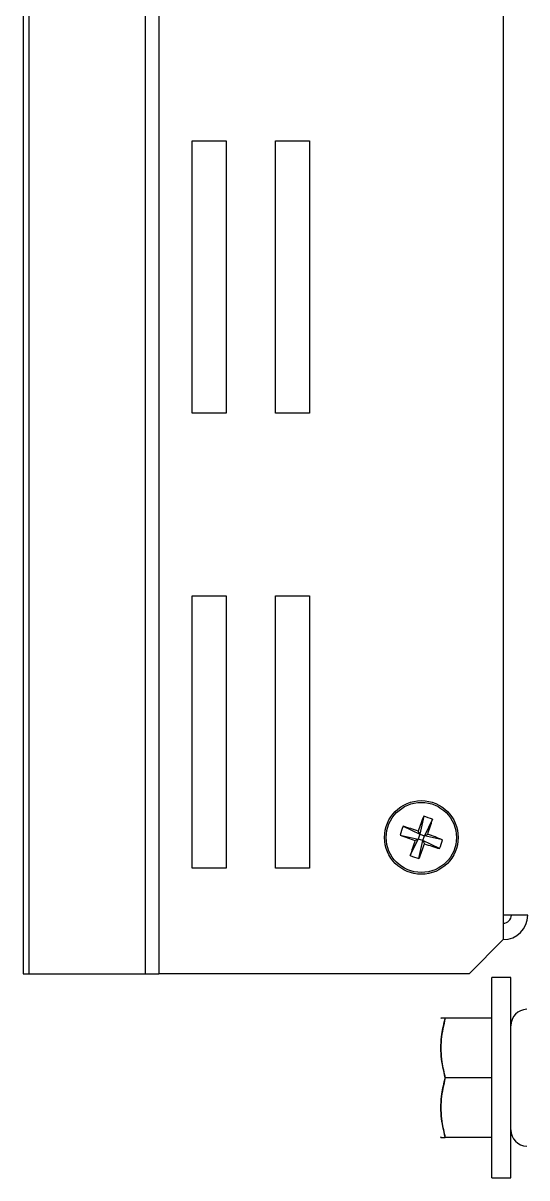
# Model space of a CAD drawing. Extents: x 9.3 to 87.2, y 0.6 to 68.8.
# Drawn here: x 74.446 to 76.293, y 26.298 to 30.536 of the extents above; entities that cross this region are included whole.
import ezdxf

# ---------------------------------------------------------------- set-up
doc = ezdxf.new("R2010")
doc.units = 0
doc.header["$MEASUREMENT"] = 0
doc.layers.add('OBJECT', color=7, linetype='CONTINUOUS')

msp = doc.modelspace()

# ---------------------------------------------------------------- linework, layer by layer
at = {"layer": 'OBJECT'}
for p, q in [((74.4459, 33.8222), (74.4459, 27.0472)), ((74.4664, 33.8222), (74.4664, 27.0472)), ((74.8938, 33.8222), (74.8938, 27.0472)), ((74.9433, 33.8222), (74.9433, 27.0472)), ((76.2059, 33.6972), (76.2059, 27.1722)), ((75.0659, 30.1042), (75.1909, 30.1042)), ((75.0659, 29.1042), (75.0659, 30.1042)), ((75.1909, 30.1042), (75.1909, 29.1042)), ((75.3709, 30.1042), (75.4959, 30.1042)), ((75.3709, 29.1042), (75.3709, 30.1042)), ((75.4959, 30.1042), (75.4959, 29.1042)), ((75.1909, 29.1042), (75.0659, 29.1042)), ((75.4959, 29.1042), (75.3709, 29.1042)), ((75.0659, 28.4342), (75.1909, 28.4342)), ((75.0659, 27.4342), (75.0659, 28.4342)), ((75.1909, 28.4342), (75.1909, 27.4342)), ((75.3709, 28.4342), (75.4959, 28.4342)), ((75.3709, 27.4342), (75.3709, 28.4342)), ((75.4959, 28.4342), (75.4959, 27.4342)), ((75.9145, 27.6249), (75.9001, 27.5589)), ((75.9469, 27.6138), (75.9176, 27.5529)), ((75.8282, 27.5558), (75.8941, 27.5414)), ((75.8393, 27.5882), (75.9001, 27.5589)), ((75.9001, 27.5589), (75.8941, 27.5414)), ((75.9001, 27.5589), (75.8945, 27.5705)), ((75.9001, 27.5589), (75.9176, 27.5529)), ((75.9116, 27.5354), (75.9176, 27.5529)), ((75.9292, 27.5586), (75.9176, 27.5529)), ((75.9836, 27.5386), (75.9176, 27.5529)), ((75.8649, 27.4806), (75.8941, 27.5414)), ((75.8826, 27.5358), (75.8941, 27.5414)), ((75.9116, 27.5354), (75.8941, 27.5414)), ((75.8973, 27.4695), (75.9116, 27.5354)), ((75.9116, 27.5354), (75.9173, 27.5239)), ((75.9725, 27.5062), (75.9116, 27.5354)), ((75.1909, 27.4342), (75.0659, 27.4342)), ((75.4959, 27.4342), (75.3709, 27.4342)), ((76.2959, 27.2622), (76.2059, 27.2622)), ((76.0809, 27.0472), (76.2059, 27.1722)), ((74.4459, 27.0472), (74.4664, 27.0472)), ((74.4664, 27.0472), (74.8938, 27.0472)), ((74.8938, 27.0472), (74.9433, 27.0472)), ((76.0809, 27.0472), (74.9433, 27.0472)), ((76.2339, 27.0327), (76.1639, 27.0327)), ((76.1639, 26.2977), (76.1639, 27.0327)), ((76.2339, 26.2977), (76.2339, 27.0327)), ((76.1639, 26.8839), (75.9934, 26.8839)), ((76.1639, 26.6652), (75.9934, 26.6652)), ((75.9759, 26.4502), (75.9776, 26.4464)), ((76.1639, 26.4464), (75.9934, 26.4464)), ((76.1639, 26.2977), (76.2339, 26.2977))]:
    msp.add_line(p, q, dxfattribs=at)
for radius in [0.135, 0.1287]:
    msp.add_circle((75.9059, 27.5472), radius, dxfattribs=at)
for centre, radius, start, end in [((77.9068, 26.8617), 2.1334, 159.0405, 160.5963), ((75.824, 27.3089), 0.3287, 68.0494, 74.0212), ((73.9091, 28.2355), 2.1305, 341.4735, 343.0315), ((76.1445, 27.4652), 0.3291, 158.0526, 164.0179), ((76.5914, 29.5482), 2.1336, 249.0406, 250.5964), ((75.2172, 25.5493), 2.1317, 71.4738, 73.0309), ((75.2211, 25.5481), 2.1316, 69.0397, 70.5969), ((77.9064, 26.8576), 2.1344, 161.4744, 163.0295), ((73.9052, 28.2326), 2.1333, 339.0405, 340.5964), ((76.5947, 29.5453), 2.1319, 251.4737, 253.0306), ((75.6677, 27.629), 0.3286, 338.0481, 344.0225), ((75.9878, 27.7855), 0.3287, 248.0495, 254.0215), ((76.2059, 27.2622), 0.03, 270, 0), ((76.2059, 27.2622), 0.09, 270, 0), ((76.2939, 26.8564), 0.06, 91, 180), ((76.2939, 26.474), 0.06, 180, 269)]:
    msp.add_arc(centre, radius, start, end, dxfattribs=at)
for points, knots in [([(75.9934, 26.6652), (75.9875, 26.6912), (75.9755, 26.7441), (75.9778, 26.8184), (75.9888, 26.8645), (75.9934, 26.8839)], [0, 0, 0, 0, 0.359917, 0.730732, 1, 1, 1, 1]), ([(75.9934, 26.8839), (75.9875, 26.8579), (75.9755, 26.8051), (75.9778, 26.7307), (75.9888, 26.6846), (75.9934, 26.6652)], [0, 0, 0, 0, 0.3599166, 0.7307323, 1, 1, 1, 1]), ([(75.9934, 26.8839), (75.9912, 26.8839), (75.983, 26.8839), (75.9758, 26.8839), (75.9782, 26.8839), (75.9785, 26.8839)], [0, 0, 0, 0, 0.25622, 0.918103, 1, 1, 1, 1]), ([(75.9934, 26.4464), (75.9875, 26.4725), (75.9755, 26.5253), (75.9778, 26.5996), (75.9888, 26.6458), (75.9934, 26.6652)], [0, 0, 0, 0, 0.359917, 0.730732, 1, 1, 1, 1]), ([(75.9934, 26.6652), (75.9875, 26.6392), (75.9755, 26.5863), (75.9778, 26.512), (75.9888, 26.4659), (75.9934, 26.4464)], [0, 0, 0, 0, 0.359917, 0.730732, 1, 1, 1, 1]), ([(75.9783, 26.4464), (75.9781, 26.4464), (75.9756, 26.4464), (75.9828, 26.4464), (75.9912, 26.4464), (75.9934, 26.4464)], [0, 0, 0, 0, 0.061296, 0.743529, 1, 1, 1, 1])]:
    msp.add_open_spline(points, degree=3, knots=knots, dxfattribs=at)

doc.saveas('drawing.dxf')
